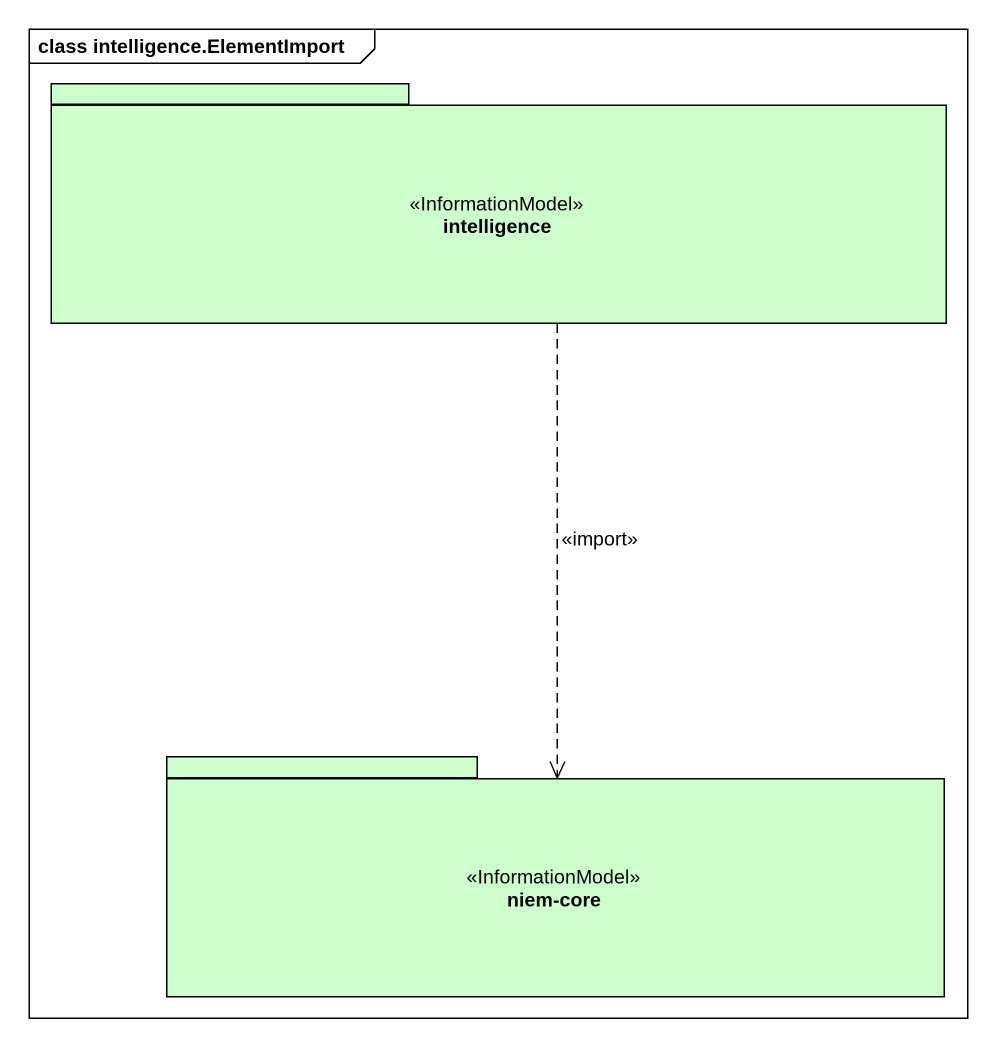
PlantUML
@startuml
mainframe class intelligence.ElementImport
package intelligence <<InformationModel>> #CCFFCC {
}
package "niem-core" as niem_core <<InformationModel>> #CCFFCC {
}
intelligence ..> niem_core : <<import>>
@enduml
